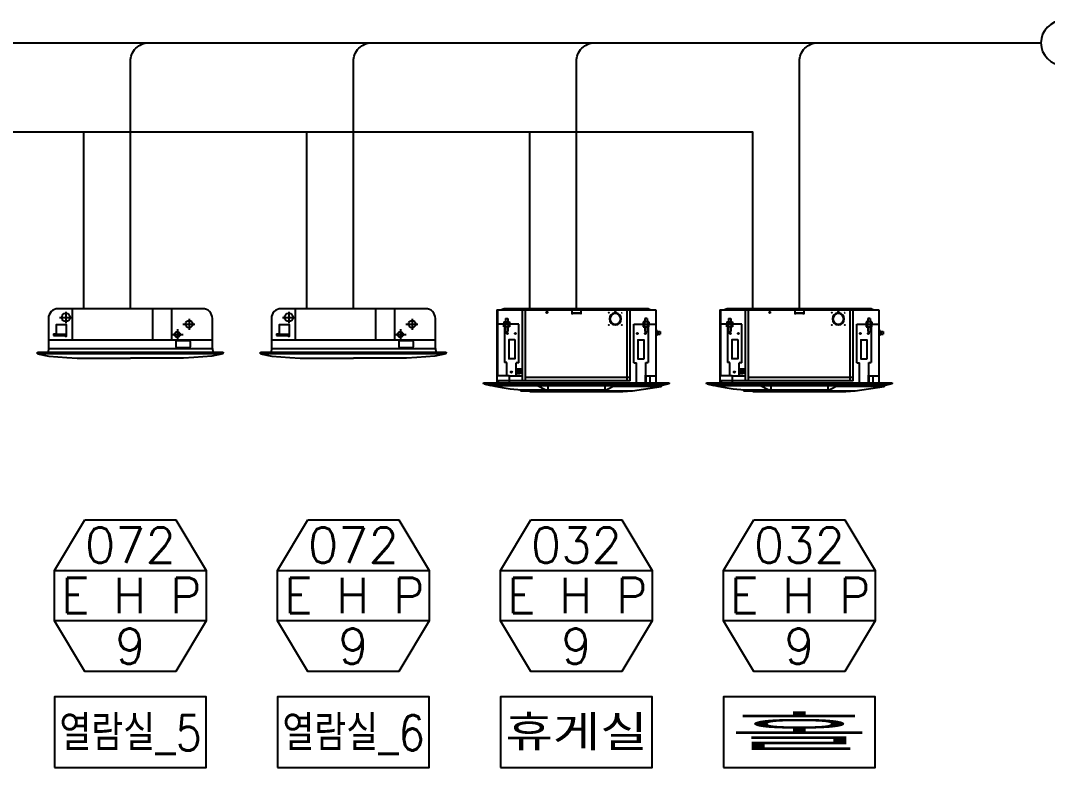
# Model space of a CAD drawing. Header units: millimetres. Extents: x -56261 to 196039, y 9480 to 100001.
# Drawn here: x -3677 to 1849, y 87647 to 91665 of the extents above; entities that cross this region are included whole.
import ezdxf
from ezdxf.enums import TextEntityAlignment as Align

# ---------------------------------------------------------------- set-up
doc = ezdxf.new("R2010")
doc.units = ezdxf.units.MM
for name, color, linetype in [('DVM_INDOOR', 7, 'Continuous'), ('DVM_INOUT_MARK', 2, 'Continuous'), ('DVM_INOUT_NAME', 7, 'Continuous'), ('DVM_REPORT', 7, 'Continuous')]:
    doc.layers.add(name, color=color, linetype=linetype)
doc.styles.add('DVM_DEFAULT', font='romans.shx', dxfattribs={"bigfont": 'whgtxt.shx'})

# ---------------------------------------------------------------- blocks, each defined once
blk = doc.blocks.new('ID_C_M4_S_F')
at = {"layer": 'DVM_INDOOR', "color": 0}
for p, q in [((-287.5, -4.2), (287.5, -4.2)), ((-287.5, -4.2), (-287.5, -267.9)), ((-284.5, -4.2), (-284.5, -242.2)), ((-261, 0), (-269.9, -4.2)), ((261, 0), (-261, 0)), ((-255.6, -35.6), (-255.6, -47.9)), ((-255.6, -35.6), (-252.4, -35.6)), ((-252.4, -35.6), (-247.6, -36)), ((-247.6, -36), (-247.6, -47.9)), ((-194.6, -259.9), (-194.6, -4.2)), ((-183.6, -259.9), (-183.6, -4.2)), ((-16.1, -4.2), (-16.1, -20.3)), ((16, -16.5), (-16.1, -16.5)), ((16, -17.5), (-16.1, -17.5)), ((-16.1, -20.3), (-13.3, -17.5)), ((16, -20.3), (13.2, -17.5)), ((16, -4.2), (16, -20.3)), ((119.3, -36.5), (121.3, -36.5)), ((140.3, -17.5), (140.3, -15.5)), ((141.3, -17.5), (141.3, -15.5)), ((160.2, -36.5), (162.2, -36.5)), ((183.6, -259.9), (183.6, -4.2)), ((194.6, -259.9), (194.6, -4.2)), ((252.4, -35.6), (247.6, -36)), ((247.6, -36), (247.6, -47.9)), ((255.6, -35.6), (252.4, -35.6)), ((255.6, -35.6), (255.6, -47.9)), ((261, 0), (269.9, -4.2)), ((287.5, -4.2), (287.5, -267.9)), ((-207.7, -55.9), (-283.9, -55.9)), ((-262.1, -47.9), (-241.1, -47.9)), ((-262.1, -47.9), (-262.1, -55.9)), ((-241.1, -57.5), (-262.1, -57.5)), ((-262.1, -65.5), (-262.1, -57.5)), ((-241.1, -65.5), (-262.1, -65.5)), ((-259.7, -65.5), (-259.7, -194.1)), ((-256.8, -47.9), (-256.8, -55.9)), ((-256.8, -65.5), (-256.8, -57.5)), ((-255.6, -65.5), (-255.6, -81.9)), ((-247.6, -65.5), (-247.6, -81.9)), ((-246.4, -47.9), (-246.4, -55.9)), ((-246.4, -57.5), (-246.4, -65.5)), ((-241.1, -47.9), (-241.1, -55.9)), ((-241.1, -57.5), (-241.1, -65.5)), ((-207.7, -195.7), (-207.7, -55.9)), ((119.3, -37.5), (121.3, -37.5)), ((140.3, -58.4), (140.3, -56.4)), ((141.3, -58.4), (141.3, -56.4)), ((160.2, -37.5), (162.2, -37.5)), ((207.7, -55.9), (287.5, -55.9)), ((207.7, -195.7), (207.7, -55.9)), ((262.1, -47.9), (241.1, -47.9)), ((241.1, -47.9), (241.1, -55.9)), ((241.1, -57.5), (241.1, -65.5)), ((241.1, -65.5), (262.1, -65.5)), ((246.4, -47.9), (246.4, -55.9)), ((246.4, -57.5), (246.4, -65.5)), ((247.6, -65.5), (247.6, -81.9)), ((255.6, -65.5), (255.6, -81.9)), ((256.8, -47.9), (256.8, -55.9)), ((256.8, -65.5), (256.8, -57.5)), ((259.7, -65.5), (259.7, -194.1)), ((262.1, -47.9), (262.1, -55.9)), ((262.1, -65.5), (262.1, -57.5)), ((287.5, -76.1), (289.5, -76.1)), ((287.5, -97.7), (289.5, -97.7)), ((289.5, -76.1), (289.5, -97.7)), ((289.5, -81.1), (291.5, -81.1)), ((289.5, -92.7), (291.5, -92.7)), ((291.5, -81.1), (292.5, -82.1)), ((291.5, -81.1), (291.5, -92.7)), ((291.5, -92.7), (292.5, -91.8)), ((292.5, -82.1), (292.5, -91.8)), ((292.5, -83.1), (293.9, -83.1)), ((292.5, -90.8), (293.9, -90.8)), ((293.9, -82.1), (302.8, -82.1)), ((293.9, -82.1), (293.9, -91.8)), ((293.9, -91.8), (302.8, -91.8)), ((294.6, -82.1), (294.6, -91.8)), ((302.8, -82.1), (302.8, -91.8)), ((-244, -112.6), (-244, -180.5)), ((-222.4, -112.1), (-243.5, -112.1)), ((-221.9, -112.6), (-221.9, -180.5)), ((221.9, -112.6), (221.9, -180.5)), ((222.4, -112.1), (243.5, -112.1)), ((244, -112.6), (244, -180.5)), ((-222.4, -181), (-243.5, -181)), ((222.4, -181), (243.5, -181)), ((-251.4, -194.1), (-259.7, -194.1)), ((-251.4, -242.2), (-251.4, -194.1)), ((-207.7, -195.7), (-217.5, -195.7)), ((-217.5, -244.2), (-217.5, -195.7)), ((-198.7, -218.9), (-217.5, -218.9)), ((-198.7, -218.9), (-198.7, -234.9)), ((207.7, -195.7), (217.5, -195.7)), ((217.5, -267.9), (217.5, -195.7)), ((251.4, -242.2), (251.4, -194.1)), ((251.4, -194.1), (259.7, -194.1)), ((-243.1, -242.2), (-287.5, -242.2)), ((-243.1, -242.2), (-243.1, -267.9)), ((-194.6, -244.2), (-243.1, -244.2)), ((-202.7, -222.9), (-217.5, -222.9)), ((-217.5, -222.9), (-202.7, -234.9)), ((-217.5, -234.9), (-202.7, -222.9)), ((-202.7, -234.9), (-217.5, -234.9)), ((-202.7, -234.9), (-202.7, -222.9)), ((194.6, -248.7), (-183.6, -248.7)), ((248, -239.6), (248, -267.9)), ((248, -239.6), (251.4, -239.6)), ((251.4, -239.6), (251.4, -267.9)), ((251.4, -242.2), (287.5, -242.2)), ((266.1, -267.9), (266.1, -242.2)), ((267.1, -267.9), (267.1, -242.2)), ((-335.5, -269.1), (-335.5, -267.9)), ((-335.5, -267.9), (335.5, -267.9)), ((-333.6, -271.6), (-335.5, -269.1)), ((-333.6, -271.6), (-308.7, -277.6)), ((-332.7, -269.9), (-332.7, -267.9)), ((-332.7, -269.9), (-330.8, -272.3)), ((332.7, -271.8), (-332.7, -271.8)), ((-308.7, -276.6), (-308.7, -277.6)), ((-305.1, -277.4), (309.7, -277.4)), ((-282.7, -259.9), (-282.7, -267.9)), ((194.6, -259.9), (-282.7, -259.9)), ((-202.2, -293), (-202.2, -297)), ((-197.7, -293.4), (109.7, -293.4)), ((-140.6, -277.4), (-109.7, -293.4)), ((-109.7, -293.4), (-109.7, -295.5)), ((-102.7, -277.4), (-102.7, -290.4)), ((102.7, -277.4), (102.7, -290.4)), ((140.6, -277.4), (109.7, -293.4)), ((109.7, -293.4), (109.7, -295.5)), ((307.9, -280.4), (134.7, -280.4)), ((202.2, -297), (306.7, -281.1)), ((308.7, -278.6), (306.7, -281.1)), ((308.7, -277.4), (308.7, -278.6)), ((333.6, -271.6), (309.7, -277.4)), ((335.5, -269.1), (333.6, -271.6)), ((335.5, -267.9), (335.5, -269.1)), ((-202.2, -297), (202.2, -297)), ((-168.2, -299.2), (-202.2, -297)), ((-168.2, -299.2), (168.2, -299.2)), ((168.2, -299.2), (202.2, -297))]:
    blk.add_line(p, q, dxfattribs=at)
for centre, radius in [((-106.5, -13.2), 2.5), ((117.3, -14.4), 0.564), ((140.8, -9.8), 0.564), ((164.2, -15), 0.564), ((117.3, -59), 0.564), ((164.2, -59), 0.564), ((-248.8, -89.6), 2.5), ((-220.1, -89.6), 2.5), ((220.1, -89.6), 2.5), ((248.8, -89.6), 2.5), ((-234.4, -229), 2.5)]:
    blk.add_circle(centre, radius, dxfattribs=at)
for centre, radius, start, end in [((140.8, -37), 21.4, 91.3361, 178.6639), ((140.8, -37), 19.4, 91.4735, 178.5265), ((140.8, -37), 21.4, 1.3361, 88.6639), ((140.8, -37), 19.4, 1.4735, 88.5265), ((140.8, -37), 21.4, 181.3361, 268.6639), ((140.8, -37), 19.4, 181.4735, 268.5265), ((140.8, -37), 21.4, 271.3361, 358.6639), ((140.8, -37), 19.4, 271.4735, 358.5265), ((-251.6, -78.8), 5.1, 218.3262, 321.6738), ((251.6, -78.8), 5.1, 218.3262, 321.6738), ((-243.5, -112.6), 0.5, 90, 180), ((-222.4, -112.6), 0.5, 0, 90), ((222.4, -112.6), 0.5, 90, 180), ((243.5, -112.6), 0.5, 0, 90), ((-243.5, -180.5), 0.5, 180, 270), ((-222.4, -180.5), 0.5, 270, 0), ((222.4, -180.5), 0.5, 180, 270), ((243.5, -180.5), 0.5, 270, 0), ((-134.2, 500.1), 796, 257.3418, 265.4304), ((-111.2, -295.5), 1.5, 270, 0), ((-105.7, -290.4), 3, 270, 0), ((105.7, -290.4), 3, 180, 270), ((111.2, -295.5), 1.5, 180, 270)]:
    blk.add_arc(centre, radius, start, end, dxfattribs=at)
blk = doc.blocks.new('ID_C_G4_S_F')
at = {"layer": 'DVM_INDOOR', "color": 0}
for p, q in [((-361.7, -44.8), (-300.2, -44.8)), ((-329.7, -16.9), (-329.7, -73.9)), ((-295.2, -160.5), (-295.2, 0)), ((115.3, -158), (115.3, 0)), ((212.6, -160.5), (212.6, 0)), ((300.1, -51.2), (300.1, -108.2)), ((240.1, -104.1), (240.1, -161.1)), ((268.1, -79.1), (329.6, -79.1)), ((-393.1, -132.5), (-393, -137)), ((-393, -137), (-333.5, -137)), ((-380, -130.4), (-391, -130.4)), ((208.1, -132), (269.6, -132)), ((-419.3, -204), (-420.6, -221.8)), ((419.3, -160.5), (-419.3, -160.5)), ((419.4, -203.8), (420.8, -221.8)), ((-474.9, -221.8), (475, -221.8)), ((-474, -230.5), (-474.9, -221.8)), ((472.5, -231.5), (-474, -230.5)), ((-474, -230.5), (-416.9, -242.3)), ((-416.9, -242.3), (-324.5, -249.8)), ((-324.5, -249.8), (-271.9, -252.4)), ((-272, -253), (0, -253)), ((272.1, -253), (0, -253)), ((324.6, -249.8), (272.1, -253)), ((417, -242.3), (324.6, -249.8)), ((472.5, -231.5), (417, -242.3)), ((475, -221.8), (472.5, -231.5))]:
    blk.add_line(p, q, dxfattribs=at)
at = {"layer": 'DVM_INDOOR', "color": 0, "linetype": 'Continuous'}
blk.add_line((-474.9, -221.8), (-445, -221.8), dxfattribs=at)
at = {"layer": 'DVM_INDOOR', "color": 0}
for points in [[(-419.3, -204), (419.3, -204), (419.3, -50.2, 0.414214), (369.2, 0), (-369.2, 0, 0.414214), (-419.3, -50.2)], [(234.1, -168.4, -0.414214), (239.1, -163.4), (300.1, -163.4, -0.414214), (305.1, -168.4), (305.1, -194.4, -0.414214), (300.1, -199.4), (239.1, -199.4, -0.414214), (234.1, -194.4)]]:
    blk.add_lwpolyline(points, format="xyb", close=True, dxfattribs=at)
blk.add_lwpolyline([(-325.9, -130.2), (-325.9, -83.4), (-380, -83.4), (-380, -130.2), (-334.5, -130.2, -0.405543), (-333.7, -131), (-333.4, -139.5, 0.407705), (-332.6, -140.3), (-325.9, -140.2), (-325.9, -129.2)], format="xyb", dxfattribs=at)
for centre, radius in [((-329.7, -44.8), 21.5), ((300.1, -79.1), 18.1), ((240.1, -132), 13.9)]:
    blk.add_circle(centre, radius, dxfattribs=at)
blk.add_arc((-391, -132.5), 2.06, 90.0098, 180.5843, dxfattribs=at)
at = {"layer": 'DVM_INDOOR', "color": 0, "linetype": 'Continuous'}
blk.add_open_spline([(-272, -253), (-272, -253), (-272, -253), (-272, -252.9), (-271.9, -252.8), (-271.9, -252.5), (-271.9, -252.4)], degree=3, knots=[0, 0, 0, 0, 0.266908, 0.499916, 0.771855, 1, 1, 1, 1], dxfattribs=at)

msp = doc.modelspace()

# ---------------------------------------------------------------- linework, layer by layer
at = {"layer": 'DVM_INOUT_MARK', "color": 2}
for p, q in [((-3493.9, 88707), (-2678.4, 88707)), ((-2293.9, 88707), (-1478.4, 88707)), ((-1093.9, 88707), (-278.4, 88707)), ((106.1, 88707), (921.6, 88707)), ((-2678.4, 88435.2), (-3493.9, 88435.2)), ((-1478.4, 88435.2), (-2293.9, 88435.2)), ((-278.4, 88435.2), (-1093.9, 88435.2)), ((921.6, 88435.2), (106.1, 88435.2))]:
    msp.add_line(p, q, dxfattribs=at)
for points in [[(-3330.8, 88978.9), (-2841.5, 88978.9), (-2678.4, 88707), (-2678.4, 88435.2), (-2841.5, 88163.4), (-3330.8, 88163.4), (-3493.9, 88435.2), (-3493.9, 88707), (-3330.8, 88978.9)], [(-2130.8, 88978.9), (-1641.5, 88978.9), (-1478.4, 88707), (-1478.4, 88435.2), (-1641.5, 88163.4), (-2130.8, 88163.4), (-2293.9, 88435.2), (-2293.9, 88707), (-2130.8, 88978.9)], [(-930.8, 88978.9), (-441.5, 88978.9), (-278.4, 88707), (-278.4, 88435.2), (-441.5, 88163.4), (-930.8, 88163.4), (-1093.9, 88435.2), (-1093.9, 88707), (-930.8, 88978.9)], [(269.2, 88978.9), (758.5, 88978.9), (921.6, 88707), (921.6, 88435.2), (758.5, 88163.4), (269.2, 88163.4), (106.1, 88435.2), (106.1, 88707), (269.2, 88978.9)]]:
    msp.add_lwpolyline(points, dxfattribs=at)
at = {"layer": 'DVM_INOUT_NAME'}
for points in [[(-3493.9, 87646.9), (-2678.4, 87646.9), (-2678.4, 88027.5), (-3493.9, 88027.5)], [(-2293.9, 87646.9), (-1478.4, 87646.9), (-1478.4, 88027.5), (-2293.9, 88027.5)], [(-1093.9, 87646.9), (-278.4, 87646.9), (-278.4, 88027.5), (-1093.9, 88027.5)], [(106.1, 87646.9), (921.6, 87646.9), (921.6, 88027.5), (106.1, 88027.5)]]:
    msp.add_lwpolyline(points, close=True, dxfattribs=at)
at = {"layer": 'DVM_REPORT', "color": 4}
msp.add_lwpolyline([(2673.8, 91664.9), (1933.8, 91664.9, 1), (1933.8, 91424.9), (2673.8, 91424.9, 1)], format="xyb", close=True, dxfattribs=at)
at = {"layer": 'DVM_REPORT', "color": 3}
for points in [[(-7886.2, 90114.9), (-7886.2, 91444.9, -0.414214), (-7786.2, 91544.9), (1813.8, 91544.9)], [(-6686.2, 90114.9), (-6686.2, 91444.9, -0.414214), (-6586.2, 91544.9), (1813.8, 91544.9)], [(-5486.2, 90114.9), (-5486.2, 91444.9, -0.414214), (-5386.2, 91544.9), (1813.8, 91544.9)], [(-4286.2, 90114.9), (-4286.2, 91444.9, -0.414214), (-4186.2, 91544.9), (1813.8, 91544.9)], [(-3086.2, 90114.9), (-3086.2, 91444.9, -0.414214), (-2986.2, 91544.9), (1813.8, 91544.9)], [(-1886.2, 90114.9), (-1886.2, 91444.9, -0.414214), (-1786.2, 91544.9), (1813.8, 91544.9)], [(-686.2, 90114.9), (-686.2, 91444.9, -0.414214), (-586.2, 91544.9), (1813.8, 91544.9)], [(513.8, 90114.9), (513.8, 91444.9, -0.414214), (613.8, 91544.9), (1813.8, 91544.9)]]:
    msp.add_lwpolyline(points, format="xyb", dxfattribs=at)
at = {"layer": 'DVM_REPORT', "color": 5, "ltscale": 20}
for points in [[(263.8, 90114.9), (263.8, 91064.9), (-10511.1, 91064.9)], [(-3336.2, 90114.9), (-3336.2, 91064.9)], [(-2136.2, 90114.9), (-2136.2, 91064.9)], [(-936.2, 90114.9), (-936.2, 91064.9)]]:
    msp.add_lwpolyline(points, dxfattribs=at)

# ---------------------------------------------------------------- block references
at = {"layer": 'DVM_REPORT', "color": 4}
for name, p, xscale, yscale, zscale in [('ID_C_G4_S_F', (-3086.2, 90114.9), 1.052751036882979, 1.052751036882979, 1.052751036882979), ('ID_C_G4_S_F', (-1886.2, 90114.9), 1.052751036882979, 1.052751036882979, 1.052751036882979), ('ID_C_M4_S_F', (-686.2, 90114.9), 1.490312965722802, 1.490312965722802, 1.490312965722802), ('ID_C_M4_S_F', (513.8, 90114.9), 1.490312965722802, 1.490312965722802, 1.490312965722802)]:
    msp.add_blockref(name, p, dxfattribs=dict(at, xscale=xscale, yscale=yscale, zscale=zscale))

# ---------------------------------------------------------------- texts
at = {"layer": 'DVM_INOUT_MARK', "color": 2, "style": 'DVM_DEFAULT'}
for s, height, p in [('072', 190.29, (-3086.2, 88843)), ('072', 190.29, (-1886.2, 88843)), ('032', 190.29, (-686.2, 88843)), ('032', 190.29, (513.8, 88843)), ('9', 190.3, (-3086.2, 88299.3)), ('9', 190.3, (-1886.2, 88299.3)), ('9', 190.3, (-686.2, 88299.3)), ('9', 190.3, (513.8, 88299.3))]:
    msp.add_text(s, height=height, dxfattribs=at).set_placement(p, align=Align.MIDDLE_CENTER)
at = {"layer": 'DVM_INOUT_MARK', "color": 2, "style": 'DVM_DEFAULT', "width": 0.967867}
for p, p2 in [((-3459.2, 88476.1), (-2703.8, 88476.1)), ((-2259.2, 88476.1), (-1503.8, 88476.1)), ((-1059.2, 88476.1), (-303.8, 88476.1)), ((140.8, 88476.1), (896.2, 88476.1))]:
    msp.add_text('E H P', height=190.29, dxfattribs=at).set_placement(p, p2, align=Align.FIT)
at = {"layer": 'DVM_INOUT_NAME', "style": 'DVM_DEFAULT'}
for s, height, width, p, p2 in [('열람실_5', 190.29, 0.690298, (-3468, 87738), (-2702.6, 87738)), ('열람실_6', 190.29, 0.690298, (-2268, 87738), (-1502.6, 87738)), ('휴게실', 190.29, 1.149323, (-1068, 87738), (-302.6, 87738)), ('홀', 190.3, 4.02263, (132, 87738), (897.4, 87738))]:
    msp.add_text(s, height=height, dxfattribs=dict(at, width=width)).set_placement(p, p2, align=Align.FIT)

doc.saveas('drawing.dxf')
